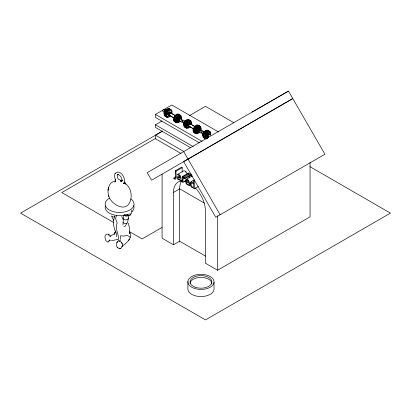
<?xml version="1.0" encoding="UTF-8"?>
<svg xmlns="http://www.w3.org/2000/svg" width="411" height="411" viewBox="0 0 411 411"><rect width="100%" height="100%" fill="white"/><g stroke="black" fill="none" stroke-linecap="round" stroke-linejoin="round"><path stroke-width="0.62" d="M117.145 175.512L117.484 177.686L118.409 179.191L120.664 180.372L120.428 180.224L121.759 180.249M121.81 246.646C126.336 242.916 133.431 238.01 129.373 231.326L129.516 233.571L129.737 228.927L128.273 223.147M122.935 224.848L123.834 215.02L125.771 216.14L128.417 215.729M120.361 238.894L120.582 235.734L123.598 236.114L127.297 235.416L130.451 237.363M108.607 235.328L108.761 234.244L106.742 234.193L105.334 235.19L104.939 236.572L105.262 238.848L105.781 240.605L108.036 242.259L109.814 239.808M182.972 182.268L182.972 179.437L183.363 178.369L184.051 178.271L184.816 178.754L184.914 178.071L191.079 174.511C190.308 173.01 188.551 175.446 189.019 173.36L188.444 173.031L182.279 176.586L182.279 181.868L182.972 182.268L185.541 180.783M184.816 178.754L190.981 175.199L191.079 174.511M123.834 226.476L125.103 226.281L127.708 221.93L128.926 215.297M178.004 177.47L178.41 179.016L179.787 179.458L180.162 178.05L178.754 177.362L178.004 177.47L179.032 176.874M186.25 181.015L186.63 180.09L187.514 180.182L188.346 181.071L188.639 182.392L186.25 181.015L187.791 180.126M114.808 216.047C112.799 221.221 113.302 226.923 115.619 231.943M119.873 240.769L120.279 239.608M116.524 215.672L115.517 218.308L117.186 223.127C114.181 228.881 119.837 234.511 118.111 240.317L119.416 241.206M191.814 176.514L192.22 175.867L186.055 179.422L185.546 180.552L185.844 182.916A2.661 1.536 60 0 0 186.794 184.39L189.183 185.608L190.725 184.719M128.427 218.041L127.749 219.51L125.211 219.9L123.351 218.827M115.727 231.563L114.371 234.316L115.599 231.501L116.267 233.237L116.719 236.793M115.82 230.987L113.832 234.234L109.727 236.397M117.14 175.271L117.849 174.598L117.428 174.66L118.347 174.531L117.592 174.516L118.753 174.68L118.399 174.572C120.752 175.728 122.139 178.343 122.021 180.938L122.021 180.018L121.646 181.164L120.88 181.698L121.656 181.159L120.762 181.338L121.759 181.194L121.327 181.117M117.109 242.582L118.024 241.375L116.452 242.762L116.421 245.763L117.592 247.776M194.68 179.905C190.915 180.922 189.081 183.332 191.079 186.645C191.495 188.392 193.925 187.159 193.766 188.5L194.331 188.824L198.441 186.455M189.096 174.382L182.931 177.942L183.953 177.526L184.914 178.071M117.227 247.658L120.408 248.676C121.841 247.622 122.843 245.757 122.273 243.975M115.537 181.462L114.823 182.099L115.697 180.676L115.219 179.093L115.666 181.282L114.535 176.581L114.679 174.526L115.399 173.062L115.106 173.766C119.658 167.894 127.302 179.186 123.583 183.809L123.634 183.034M119.133 241.406L120.146 240.815L121.769 243.142L121.373 242.639L122.92 244.011M199.335 142.781L155.425 117.428L155.425 114.433L171.798 104.98L218.493 131.941M190.442 147.631L155.425 127.41L155.425 124.785L162.026 120.973M180.994 153.514L155.425 138.754L155.425 135.132L162.576 131.001M162.181 131.361L20.55 213.129L205.5 319.912L390.45 213.129L309.915 166.635M189.394 115.65L205.5 106.351L233.828 122.704M155.594 138.384L61.768 192.554L113.852 222.623M288.476 91.088L147.21 172.651L151.572 180.198L292.838 98.64L324.937 154.243L215.775 217.265L183.604 161.549L292.766 98.522L288.476 91.088L252.015 112.141M175.898 176.838L173.843 178.025L174.824 178.615L175.25 178.292L175.302 170.796L181.467 167.236L182.176 167.647L182.176 172.086M175.302 170.796L176.011 171.207L182.176 167.647M182.91 179.859L180.855 181.046L180.342 180.748C180.352 179.391 177.393 180.429 177.28 178.184C176.489 175.965 179.206 176.473 180.177 177.49L179.643 175.713L177.912 175.045L177.701 174.31L183.866 170.75C185.489 170.801 187.123 172.158 187.02 173.884M182.279 176.586L182.854 176.92L189.019 173.36M205.5 256.13L179.658 241.216L173.493 244.776L173.493 192.384L179.658 188.824A22.543 13.018 60 0 1 181.796 180.855M190.807 182.14L191.408 181.945L192.641 182.52A2.245 1.3 60 0 1 193.627 183.825L193.638 180.927L194.665 180.337M190.725 184.005L189.183 184.899L187.724 184.411L186.635 183.301L186.229 181.657L189.384 183.476L190.411 182.88M162.093 227.396L142.108 238.935L129.362 231.578M195.323 187.878A22.543 13.018 60 0 1 205.382 210.792L205.382 263.184L217.578 270.227L310.053 216.833L310.053 162.376M128.319 240.199L129.491 239.562M186.055 179.422C188.171 178.734 189.635 181.652 189.384 183.476M114.859 180.974C107.61 182.792 106.783 192.173 109.418 197.958M111.438 240.723L117.767 239.408M108.761 240.974L110.585 240.589M127.205 214.475L130.991 213.89M114.972 216.731L113.21 217.003L111.489 216.006L113.755 220.656M127.076 223.286L124.728 223.651L123.007 222.659M122.37 180.45L121.584 180.388L122.452 180.696M177.701 174.31C181.189 174.377 181.302 178.528 180.855 181.046M118.969 248.218L120.408 248.676M124.05 182.962C131.715 186.568 133.349 198.456 128.227 204.812C122.622 210.704 112.66 203.892 109.614 198.318M123.983 183.003L125.016 183.558M121.897 180.984L121.415 180.712L121.995 181.066M190.288 123.829L194.66 126.352M190.231 123.927L194.603 126.449M170.719 112.897L175.636 115.732M170.663 112.994L175.579 115.83M188.947 126.156L193.314 128.679M188.89 126.254L193.257 128.777M169.378 115.224L174.29 118.06M169.322 115.321L174.233 118.157M155.425 114.433L202.114 141.394M155.425 124.785L193.221 146.609M155.425 135.132L183.774 151.5M193.638 180.927L194.331 181.328L194.331 188.824M204.401 203.106L179.658 188.824L179.658 241.216M124.507 214.64L126.645 215.873L130.292 215.307L132.003 211.701L131.71 210.072M173.493 244.776L162.093 238.19L162.093 174.125M190.483 174.834L190.981 175.199M185.371 171.829L185.808 172.158M122.791 219.212L121.769 216.294M108.761 234.244L110.585 236.531M124.744 182.006L125.91 184.287M183.671 151.597L187.961 159.031M188.033 159.149L220.132 214.748M108.525 195.276L108.915 196.509M182.854 176.92L182.931 177.942M217.578 215.765L217.578 270.227M214.023 282.239A13.08 7.552 0 0 1 193.9 288.245A13.08 7.552 0 0 1 194.953 275.18A13.08 7.552 0 0 1 214.023 282.239L214.023 289.359A13.08 7.552 0 0 1 200.352 296.547A13.08 7.552 0 0 1 187.894 288.656L187.894 281.535M189.137 175.877L189.137 178.143M189.183 184.899L189.183 185.608M188.444 173.031L188.444 174.788M176.011 171.207C175.528 172.574 177.814 181.775 173.843 178.723L173.843 178.025M173.493 192.384A22.543 13.018 60 0 1 182.515 181.01M184.174 181.174A22.543 13.018 60 0 1 185.31 181.426M190.072 283.374A10.897 6.293 0 0 1 201.467 277.384A10.897 6.293 0 0 1 211.845 283.96M163.414 111.581A1.29 0.745 -60 0 1 162.926 110.21A1.29 0.745 -60 0 1 164.436 109.449M164.379 111.237A1.29 0.745 -60 0 1 164.523 110.934M164.713 110.657A1.29 0.745 -60 0 1 165.402 110.153M169.563 115.28A1.29 0.745 -60 0 1 169.466 113.595A1.29 0.745 -60 0 1 170.899 113.328M168.32 114.566A1.29 0.745 -60 0 1 168.32 113.513M168.469 113.21A1.29 0.745 -60 0 1 168.654 112.938M168.875 112.706A1.29 0.745 -60 0 1 169.111 112.532M169.414 115.147A1.701 0.981 -60 0 1 168.212 114.453A1.701 0.981 -60 0 1 169.414 112.373A1.701 0.981 -60 0 1 170.616 113.066M169.481 115.085A1.29 0.745 -60 0 1 169.075 113.564A1.29 0.745 -60 0 1 170.596 113.153M170.02 115.255A1.403 0.807 -60 0 1 169.034 114.777A1.403 0.807 -60 0 1 169.851 113.082A1.403 0.807 -60 0 1 170.976 113.261M169.111 114.972A1.701 0.981 -60 0 1 168.068 113.493A1.701 0.981 -60 0 1 170.154 112.29M174.942 121.718A4.274 2.466 -60 0 1 174.315 116.59A4.274 2.466 -60 0 1 179.073 114.566M175.548 122.067A4.274 2.466 -60 0 1 174.922 116.94A4.274 2.466 -60 0 1 179.679 114.916M175.61 122.103A4.274 2.466 -60 0 1 174.983 116.976A4.274 2.466 -60 0 1 179.735 114.952M176.216 122.452A4.274 2.466 -60 0 1 175.589 117.325A4.274 2.466 -60 0 1 180.347 115.301M179.175 121.862A4.274 2.466 -60 0 1 175.384 120.988A4.274 2.466 -60 0 1 178.657 115.316A4.274 2.466 -60 0 1 181.313 118.163M177.768 122.016A3.437 1.983 -60 0 1 176.679 117.952A3.437 1.983 -60 0 1 180.742 116.863M177.706 121.98A3.437 1.983 -60 0 1 175.939 119.801A3.437 1.983 -60 0 1 178.544 115.989A3.437 1.983 -60 0 1 180.763 117.505M178.97 120.711A1.29 0.745 -60 0 1 178.78 120.654M178.636 120.521A1.29 0.745 -60 0 1 178.97 118.892M179.191 118.661A1.29 0.745 -60 0 1 179.879 118.368M177.896 121.697A3.041 1.757 -60 0 1 176.935 118.101A3.041 1.757 -60 0 1 180.532 117.135M178.323 121.944A3.041 1.757 -60 0 1 177.362 118.347A3.041 1.757 -60 0 1 180.958 117.382M178.384 121.98A3.041 1.757 -60 0 1 176.822 120.048A3.041 1.757 -60 0 1 179.129 116.678A3.041 1.757 -60 0 1 181.092 118.019M179.92 121.579A3.041 1.757 -60 0 1 177.223 120.957A3.041 1.757 -60 0 1 179.55 116.924A3.041 1.757 -60 0 1 181.441 118.949M179.052 121.024A1.701 0.981 -60 0 1 178.513 119.01A1.701 0.981 -60 0 1 180.527 118.471M179.366 121.502A2.451 1.413 -60 0 1 177.639 120.325A2.451 1.413 -60 0 1 179.664 117.361A2.451 1.413 -60 0 1 181.04 119.056M179.304 121.471A2.451 1.413 -60 0 1 177.573 120.469A2.451 1.413 -60 0 1 179.304 117.469A2.451 1.413 -60 0 1 181.035 118.471M178.99 120.993A1.701 0.981 -60 0 1 178.451 118.979A1.701 0.981 -60 0 1 180.465 118.44M177.203 119.673A2.456 1.418 -60 0 1 177.377 119.087M177.141 119.637A2.456 1.418 -60 0 1 177.316 119.056M177.953 117.952A2.456 1.418 -60 0 1 178.369 117.51M176.781 119.426A2.445 1.413 -60 0 1 176.956 118.846M180.619 117.767A2.461 1.418 -60 0 1 180.681 118.255M177.758 120.012A1.757 1.012 -60 0 1 177.927 119.2M180.337 121.117A1.29 0.745 -60 0 1 179.427 120.68A1.29 0.745 -60 0 1 180.177 119.123A1.29 0.745 -60 0 1 181.215 119.288M180.337 121.456A1.701 0.981 -60 0 1 179.134 120.762A1.701 0.981 -60 0 1 180.337 118.676A1.701 0.981 -60 0 1 181.539 119.37M168.263 114.53A1.29 0.745 -60 0 1 168.263 113.477M168.407 113.179A1.29 0.745 -60 0 1 169.049 112.496M169.286 112.398A1.29 0.745 -60 0 1 169.692 112.434M170.57 115.707A4.295 2.481 -60 0 1 166.059 115.887A4.295 2.481 -60 0 1 169.579 109.788A4.295 2.481 -60 0 1 171.68 113.785M167.657 117.037A4.295 2.481 -60 0 1 166.034 112.455A4.295 2.481 -60 0 1 171.074 109.927M170.267 115.28A3.442 1.988 -60 0 1 166.65 115.419A3.442 1.988 -60 0 1 169.471 110.538A3.442 1.988 -60 0 1 171.156 113.739M169.394 114.839A1.891 1.094 -60 0 1 167.719 114.453A1.891 1.094 -60 0 1 169.168 111.941A1.891 1.094 -60 0 1 170.344 113.205M167.596 117.007A4.295 2.481 -60 0 1 165.972 112.419A4.295 2.481 -60 0 1 171.012 109.891M166.255 116.729A4.295 2.481 -60 0 1 165.628 111.571A4.295 2.481 -60 0 1 170.406 109.542M166.198 116.693A4.295 2.481 -60 0 1 165.566 111.54A4.295 2.481 -60 0 1 170.344 109.506M165.587 116.344A4.295 2.481 -60 0 1 164.96 111.186A4.295 2.481 -60 0 1 169.738 109.156M164.467 113.39A3.047 1.762 -60 0 1 164.539 112.706M164.754 111.982A3.047 1.762 -60 0 1 165.099 111.268M165.546 110.616A3.047 1.762 -60 0 1 166.625 109.66M164.426 113.344A3.016 1.742 -60 0 1 164.503 112.665M164.713 111.946A3.016 1.742 -60 0 1 167.113 109.413M164.287 114.166A3.016 1.742 -60 0 1 164.626 110.996A3.016 1.742 -60 0 1 167.205 109.115M164.487 112.311A2.415 1.392 -60 0 1 164.662 111.735M164.138 112.583A1.675 0.966 -60 0 1 164.575 110.461A1.675 0.966 -60 0 1 166.193 110.03M183.219 122.411A1.29 0.745 -60 0 1 182.309 121.975A1.29 0.745 -60 0 1 183.059 120.418A1.29 0.745 -60 0 1 184.097 120.582M201.657 132.748A1.29 0.745 -60 0 1 200.527 132.573A1.29 0.745 -60 0 1 201.344 130.868A1.29 0.745 -60 0 1 202.33 131.345M183.948 123.218A1.29 0.745 -60 0 1 183.948 122.165M184.092 121.867A1.29 0.745 -60 0 1 184.277 121.589M184.498 121.358A1.29 0.745 -60 0 1 184.734 121.188M189.353 126.192A1.29 0.745 -60 0 1 188.947 124.667A1.29 0.745 -60 0 1 190.468 124.261M189.322 123.398A1.29 0.745 -60 0 1 189.466 123.531M188.033 125.627A1.29 0.745 -60 0 1 187.889 125.494M187.801 124.749A1.29 0.745 -60 0 1 188.033 124.143M188.223 123.865A1.29 0.745 -60 0 1 188.444 123.634M188.68 123.464A1.29 0.745 -60 0 1 188.916 123.362M188.983 126.079A1.701 0.981 -60 0 1 187.786 125.263A1.701 0.981 -60 0 1 189.188 123.202A1.701 0.981 -60 0 1 190.144 124.379M189.05 126.018A1.29 0.745 -60 0 1 188.387 125.201A1.29 0.745 -60 0 1 189.363 123.773A1.29 0.745 -60 0 1 190.195 124.338M189.332 126.29A1.403 0.807 -60 0 1 188.89 124.636A1.403 0.807 -60 0 1 190.545 124.194M188.366 126.033A1.701 0.981 -60 0 1 187.493 124.959A1.701 0.981 -60 0 1 188.783 123.069A1.701 0.981 -60 0 1 189.882 123.819M194.511 132.65A4.274 2.466 -60 0 1 193.884 127.518A4.274 2.466 -60 0 1 198.636 125.494M195.117 133A4.274 2.466 -60 0 1 194.49 127.867A4.274 2.466 -60 0 1 199.248 125.848M195.903 132.964A4.274 2.466 -60 0 1 194.29 128.396A4.274 2.466 -60 0 1 199.304 125.884M195.785 133.385A4.274 2.466 -60 0 1 195.456 127.78A4.274 2.466 -60 0 1 200.214 126.901M195.847 133.421A4.274 2.466 -60 0 1 195.518 127.816A4.274 2.466 -60 0 1 200.275 126.937M197.963 133.364A4.274 2.466 -60 0 1 194.953 131.309A4.274 2.466 -60 0 1 198.487 126.136A4.274 2.466 -60 0 1 200.881 129.09M199.474 132.023A4.274 2.466 -60 0 1 198.744 132.794M200.393 128.473A3.437 1.983 -60 0 0 198.174 126.958A3.437 1.983 -60 0 0 195.569 130.77A3.437 1.983 -60 0 0 197.331 132.948A3.041 1.757 -60 0 1 197.141 128.941A3.041 1.757 -60 0 1 200.527 128.314M197.275 132.912A3.437 1.983 -60 0 1 196.186 128.849A3.437 1.983 -60 0 1 200.249 127.759M198.292 131.551A1.29 0.745 -60 0 1 198.056 131.217M198.025 130.96A1.29 0.745 -60 0 1 199.171 129.285M198.349 131.587A1.29 0.745 -60 0 1 198.112 131.248M198.081 130.996A1.29 0.745 -60 0 1 199.227 129.321M197.465 132.63A3.041 1.757 -60 0 1 196.504 129.033A3.041 1.757 -60 0 1 200.1 128.068M197.434 132.959A3.041 1.757 -60 0 1 197.198 128.977A3.041 1.757 -60 0 1 200.583 128.35M199.489 132.512A3.041 1.757 -60 0 1 196.782 131.674A3.041 1.757 -60 0 1 199.489 127.713A3.041 1.757 -60 0 1 200.794 130.6M198.621 131.957A1.701 0.981 -60 0 1 197.748 130.878A1.701 0.981 -60 0 1 199.037 128.987A1.701 0.981 -60 0 1 200.136 129.742A1.701 0.981 -60 0 0 198.873 129.008A1.701 0.981 -60 0 0 197.67 131.094A1.701 0.981 -60 0 0 198.873 131.787M199.381 132.106A2.451 1.413 -60 0 1 197.229 131.767A2.451 1.413 -60 0 1 198.78 128.53A2.451 1.413 -60 0 1 200.666 129.434M199.32 132.075A2.451 1.413 -60 0 1 197.167 131.731A2.451 1.413 -60 0 1 198.724 128.494A2.451 1.413 -60 0 1 200.604 129.398M198.898 127.96A2.456 1.418 -60 0 1 199.314 127.919M198.385 128.114A2.456 1.418 -60 0 1 199.253 127.883M196.525 129.773A2.445 1.413 -60 0 1 196.797 129.203M199.669 132.147A1.29 0.745 -60 0 1 199.181 130.77A1.29 0.745 -60 0 1 200.691 130.015M200.784 130.215A1.29 0.745 -60 0 1 200.815 130.472M198.683 131.993A1.701 0.981 -60 0 1 197.809 130.914A1.701 0.981 -60 0 1 199.099 129.023A1.701 0.981 -60 0 1 200.198 129.773M199.905 132.383A1.701 0.981 -60 0 1 198.698 131.69A1.701 0.981 -60 0 1 199.905 129.604A1.701 0.981 -60 0 1 201.107 130.302M189.26 123.367A1.29 0.745 -60 0 1 189.404 123.5M187.74 124.713A1.29 0.745 -60 0 1 187.976 124.107M188.161 123.834A1.29 0.745 -60 0 1 188.382 123.598M188.618 123.428A1.29 0.745 -60 0 1 188.855 123.326M190.139 126.639A4.295 2.481 -60 0 1 185.628 126.814A4.295 2.481 -60 0 1 189.147 120.721A4.295 2.481 -60 0 1 191.249 124.713M186.491 128.042A4.295 2.481 -60 0 1 185.864 122.889A4.295 2.481 -60 0 1 190.642 120.855M189.25 126.829A3.442 1.988 -60 0 1 186.193 126.126A3.442 1.988 -60 0 1 188.829 121.558A3.442 1.988 -60 0 1 190.971 123.85M188.618 126.023A1.891 1.094 -60 0 1 187.277 125.252A1.891 1.094 -60 0 1 188.618 122.935A1.891 1.094 -60 0 1 189.954 123.706M189.188 126.794A3.442 1.988 -60 0 1 186.132 126.09A3.442 1.988 -60 0 1 188.767 121.522A3.442 1.988 -60 0 1 190.91 123.814M188.557 125.987A1.891 1.094 -60 0 1 187.226 125.078A1.891 1.094 -60 0 1 188.788 122.786A1.891 1.094 -60 0 1 189.851 124.096M186.43 128.006A4.295 2.481 -60 0 1 185.541 123.351A4.295 2.481 -60 0 1 190.098 120.372M185.135 127.431A4.295 2.481 -60 0 1 185.433 121.995A4.295 2.481 -60 0 1 189.913 120.438M185.155 127.271A4.295 2.481 -60 0 1 184.529 122.118A4.295 2.481 -60 0 1 189.307 120.084M184.107 123.634A3.047 1.762 -60 0 1 184.323 122.91M185.114 121.543A3.047 1.762 -60 0 1 185.633 120.998M184.066 123.593A3.016 1.742 -60 0 1 184.282 122.879M184.621 122.17A3.016 1.742 -60 0 1 185.577 120.983M183.856 125.098A3.016 1.742 -60 0 1 184.195 121.928A3.016 1.742 -60 0 1 186.774 120.048M184.498 122.103A2.415 1.392 -60 0 1 185.705 120.829M184.914 121.62A2.415 1.392 -60 0 1 185.767 120.865M183.897 123.69A1.675 0.966 -60 0 1 183.897 121.754A1.675 0.966 -60 0 1 185.572 120.783M202.366 133.113A1.29 0.745 -60 0 1 201.457 132.491A1.29 0.745 -60 0 1 202.52 130.934A1.29 0.745 -60 0 1 203.245 131.823M203.091 132.866A1.29 0.745 -60 0 1 204.118 131.787M208.5 136.889A1.29 0.745 -60 0 1 208.089 135.368A1.29 0.745 -60 0 1 209.615 134.957M207.37 136.385A1.29 0.745 -60 0 1 207.036 136.195M206.944 135.995A1.29 0.745 -60 0 1 206.944 135.45M207.036 135.142A1.29 0.745 -60 0 1 208.279 134.043M208.439 136.55A1.701 0.981 -60 0 1 206.944 136.313A1.701 0.981 -60 0 1 208.023 134.063A1.701 0.981 -60 0 1 209.333 134.695M208.434 136.616A1.29 0.745 -60 0 1 207.642 135.491A1.29 0.745 -60 0 1 209.22 134.582M208.48 136.991A1.403 0.807 -60 0 1 208.038 135.332A1.403 0.807 -60 0 1 209.692 134.89M207.827 136.601A1.701 0.981 -60 0 1 206.625 135.907A1.701 0.981 -60 0 1 207.827 133.827A1.701 0.981 -60 0 1 209.029 134.52M207.308 136.349A1.29 0.745 -60 0 1 207.123 136.293M206.974 136.159A1.29 0.745 -60 0 1 207.123 134.808A1.29 0.745 -60 0 1 208.218 134.007M206.245 139.093A4.295 2.481 -60 0 1 205.135 134.942A4.295 2.481 -60 0 1 209.281 131.263A4.295 2.481 -60 0 1 210.396 135.414M205.577 138.707A4.295 2.481 -60 0 1 205.248 133.077A4.295 2.481 -60 0 1 210.031 132.193M206.528 137.906A3.442 1.988 -60 0 1 205.942 137.962M207.766 137.988A3.442 1.988 -60 0 1 205.341 136.334A3.442 1.988 -60 0 1 208.187 132.167A3.442 1.988 -60 0 1 210.119 134.546M207.766 136.724A1.891 1.094 -60 0 1 206.425 135.949A1.891 1.094 -60 0 1 207.766 133.632A1.891 1.094 -60 0 1 209.101 134.407M207.704 137.952A3.442 1.988 -60 0 1 205.279 136.298A3.442 1.988 -60 0 1 208.125 132.131A3.442 1.988 -60 0 1 210.057 134.515M207.704 136.688A1.891 1.094 -60 0 1 206.373 135.779A1.891 1.094 -60 0 1 207.935 133.488A1.891 1.094 -60 0 1 208.999 134.798M206.589 137.942A3.442 1.988 -60 0 1 206.003 137.998M205.706 138.286A4.295 2.481 -60 0 1 204.082 133.698A4.295 2.481 -60 0 1 209.122 131.171M204.909 138.322A4.295 2.481 -60 0 1 204.282 133.169A4.295 2.481 -60 0 1 209.06 131.135M205.038 137.901A4.295 2.481 -60 0 1 203.414 133.313A4.295 2.481 -60 0 1 208.454 130.785M203.255 135.625A3.047 1.762 -60 0 1 203.255 134.335M203.815 132.897A3.047 1.762 -60 0 1 204.262 132.244M205.896 131.052A3.047 1.762 -60 0 0 205.336 131.289A3.016 1.742 -60 0 1 205.829 131.042M203.214 135.568A3.016 1.742 -60 0 1 203.214 134.294M203.769 132.871A3.016 1.742 -60 0 1 204.21 132.224M203.342 136.108A3.016 1.742 -60 0 1 203.003 135.794M202.793 135.327A3.016 1.742 -60 0 1 203.553 132.291A3.016 1.742 -60 0 1 205.921 130.744M203.645 132.799A2.415 1.392 -60 0 1 204 132.28M202.854 134.212A1.675 0.966 -60 0 1 203.044 132.45A1.675 0.966 -60 0 1 204.473 131.407M130.832 198.873A14.452 8.343 0 0 1 129.08 210.422A14.452 8.343 0 0 1 109.028 209.816A14.452 8.343 0 0 1 109.383 198.225M133.786 205.675A14.452 8.343 0 0 1 131.72 211.809M127.472 214.265A14.452 8.343 0 0 1 111.73 214.265A14.452 8.343 0 0 1 105.324 205.962M108.16 189.563L108.108 190.201L108.473 187.637L108.16 189.563M191.105 183.465L191.346 186.013L192.903 187.318A1.361 0.786 60 0 0 193.458 187.046C194.079 185.587 193.35 182.376 191.346 182.946L191.105 183.465M195.076 287.186A10.897 6.293 0 0 0 211.845 282.182A10.897 6.293 0 0 0 195.955 276.3A10.897 6.293 0 0 0 195.076 287.186M182.088 121.82A1.29 0.745 -60 0 0 182.494 119.827A1.29 0.745 -60 0 0 180.974 121.178A1.29 0.745 -60 0 0 182.088 121.82"/></g></svg>
